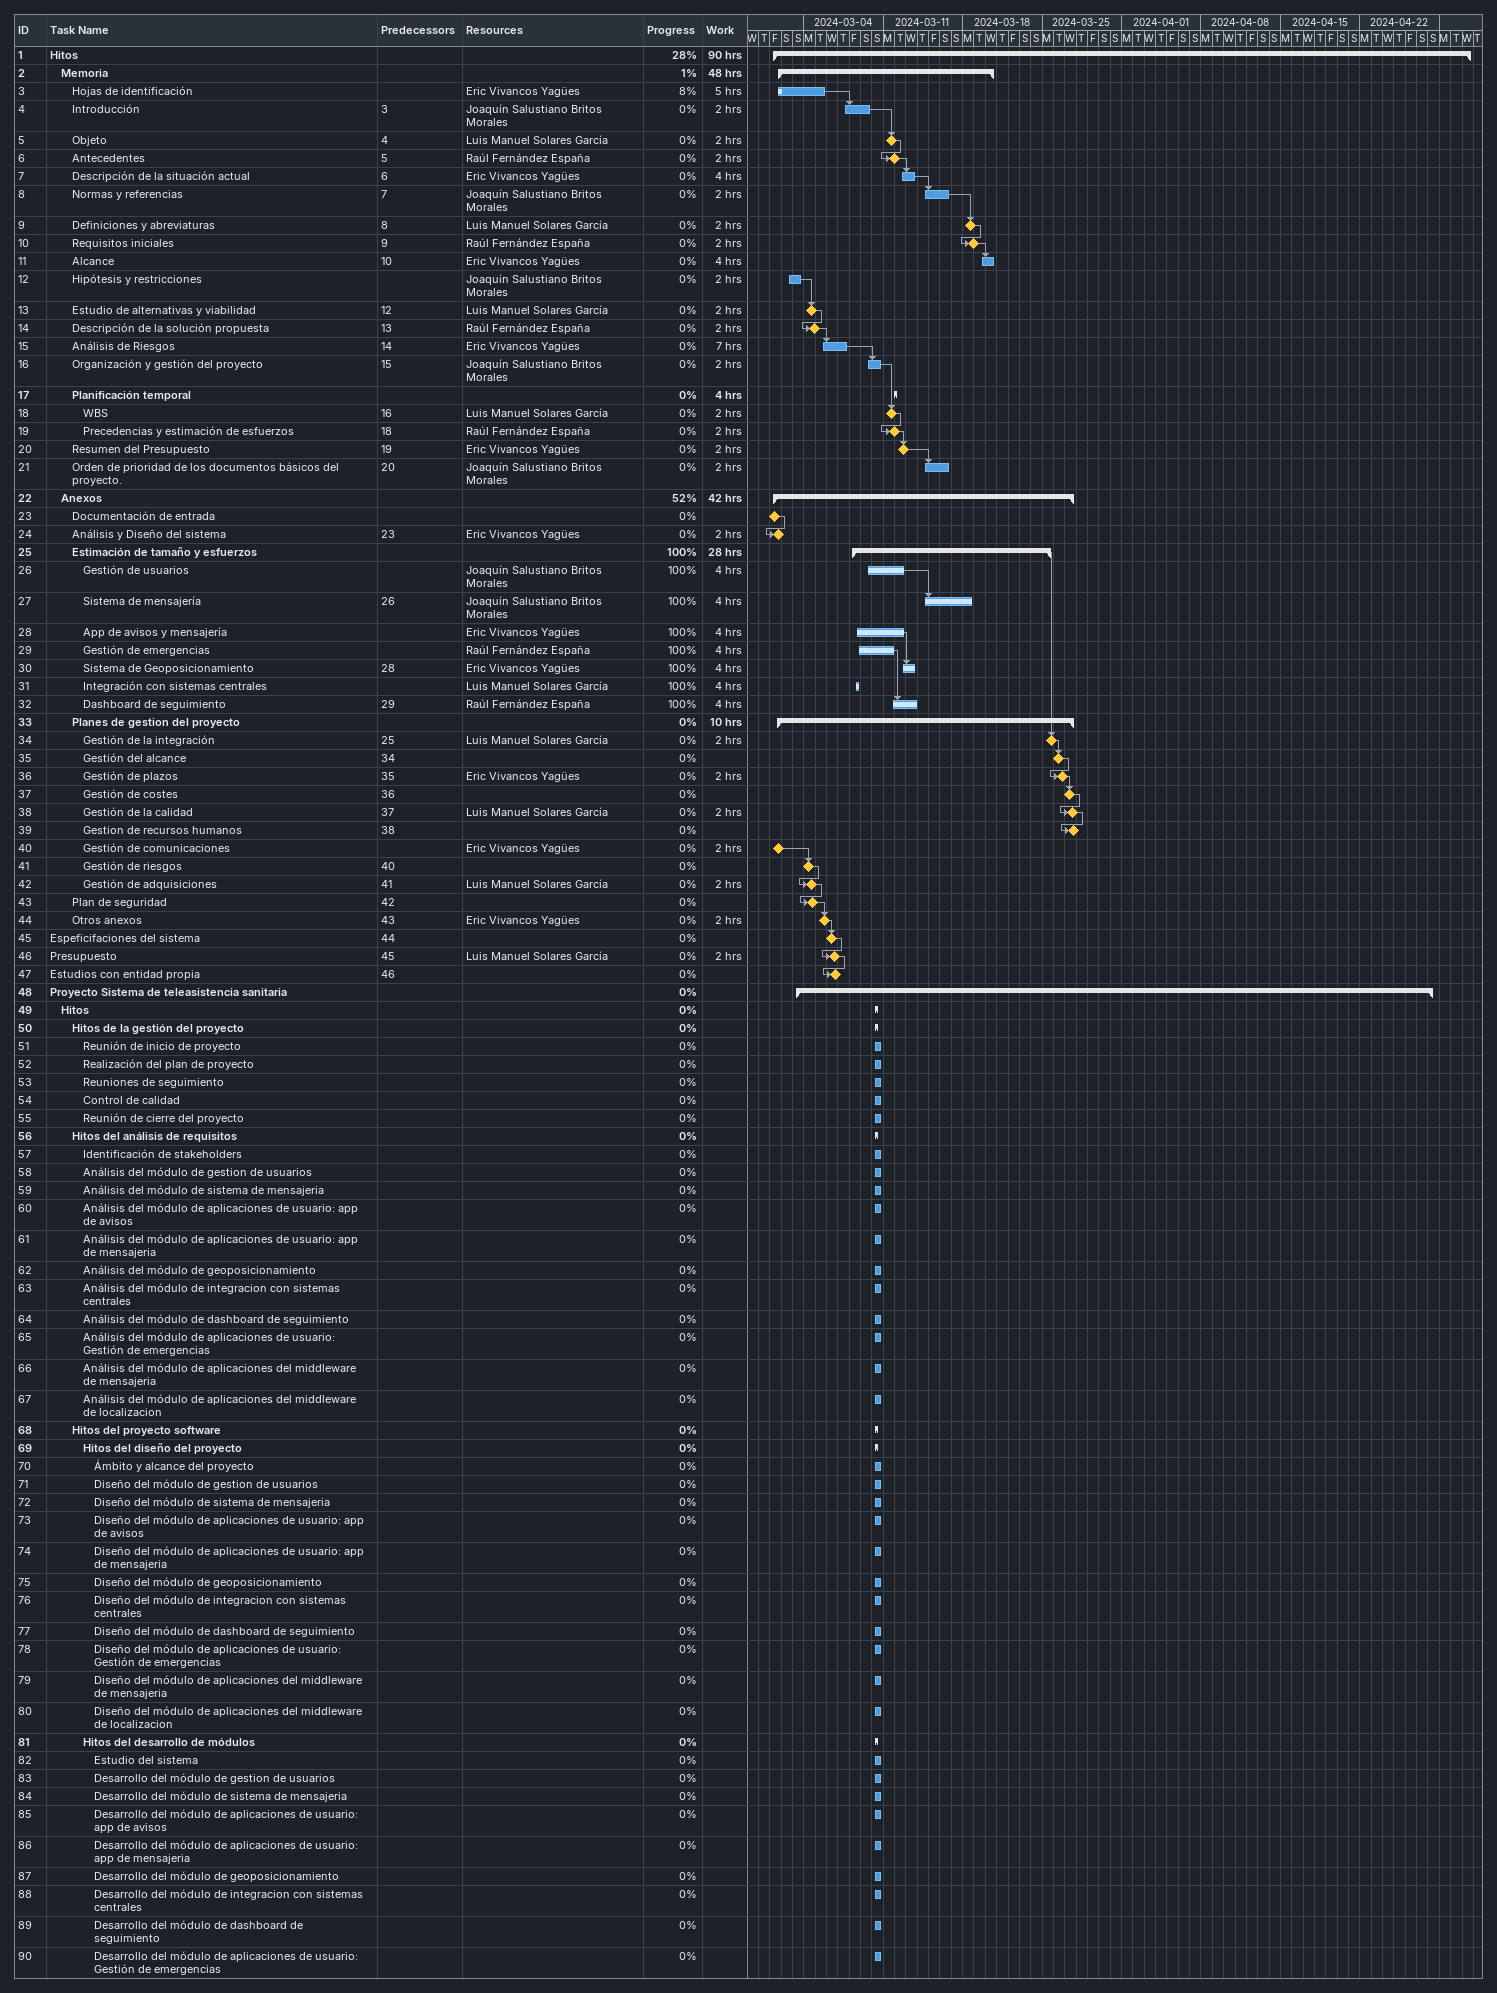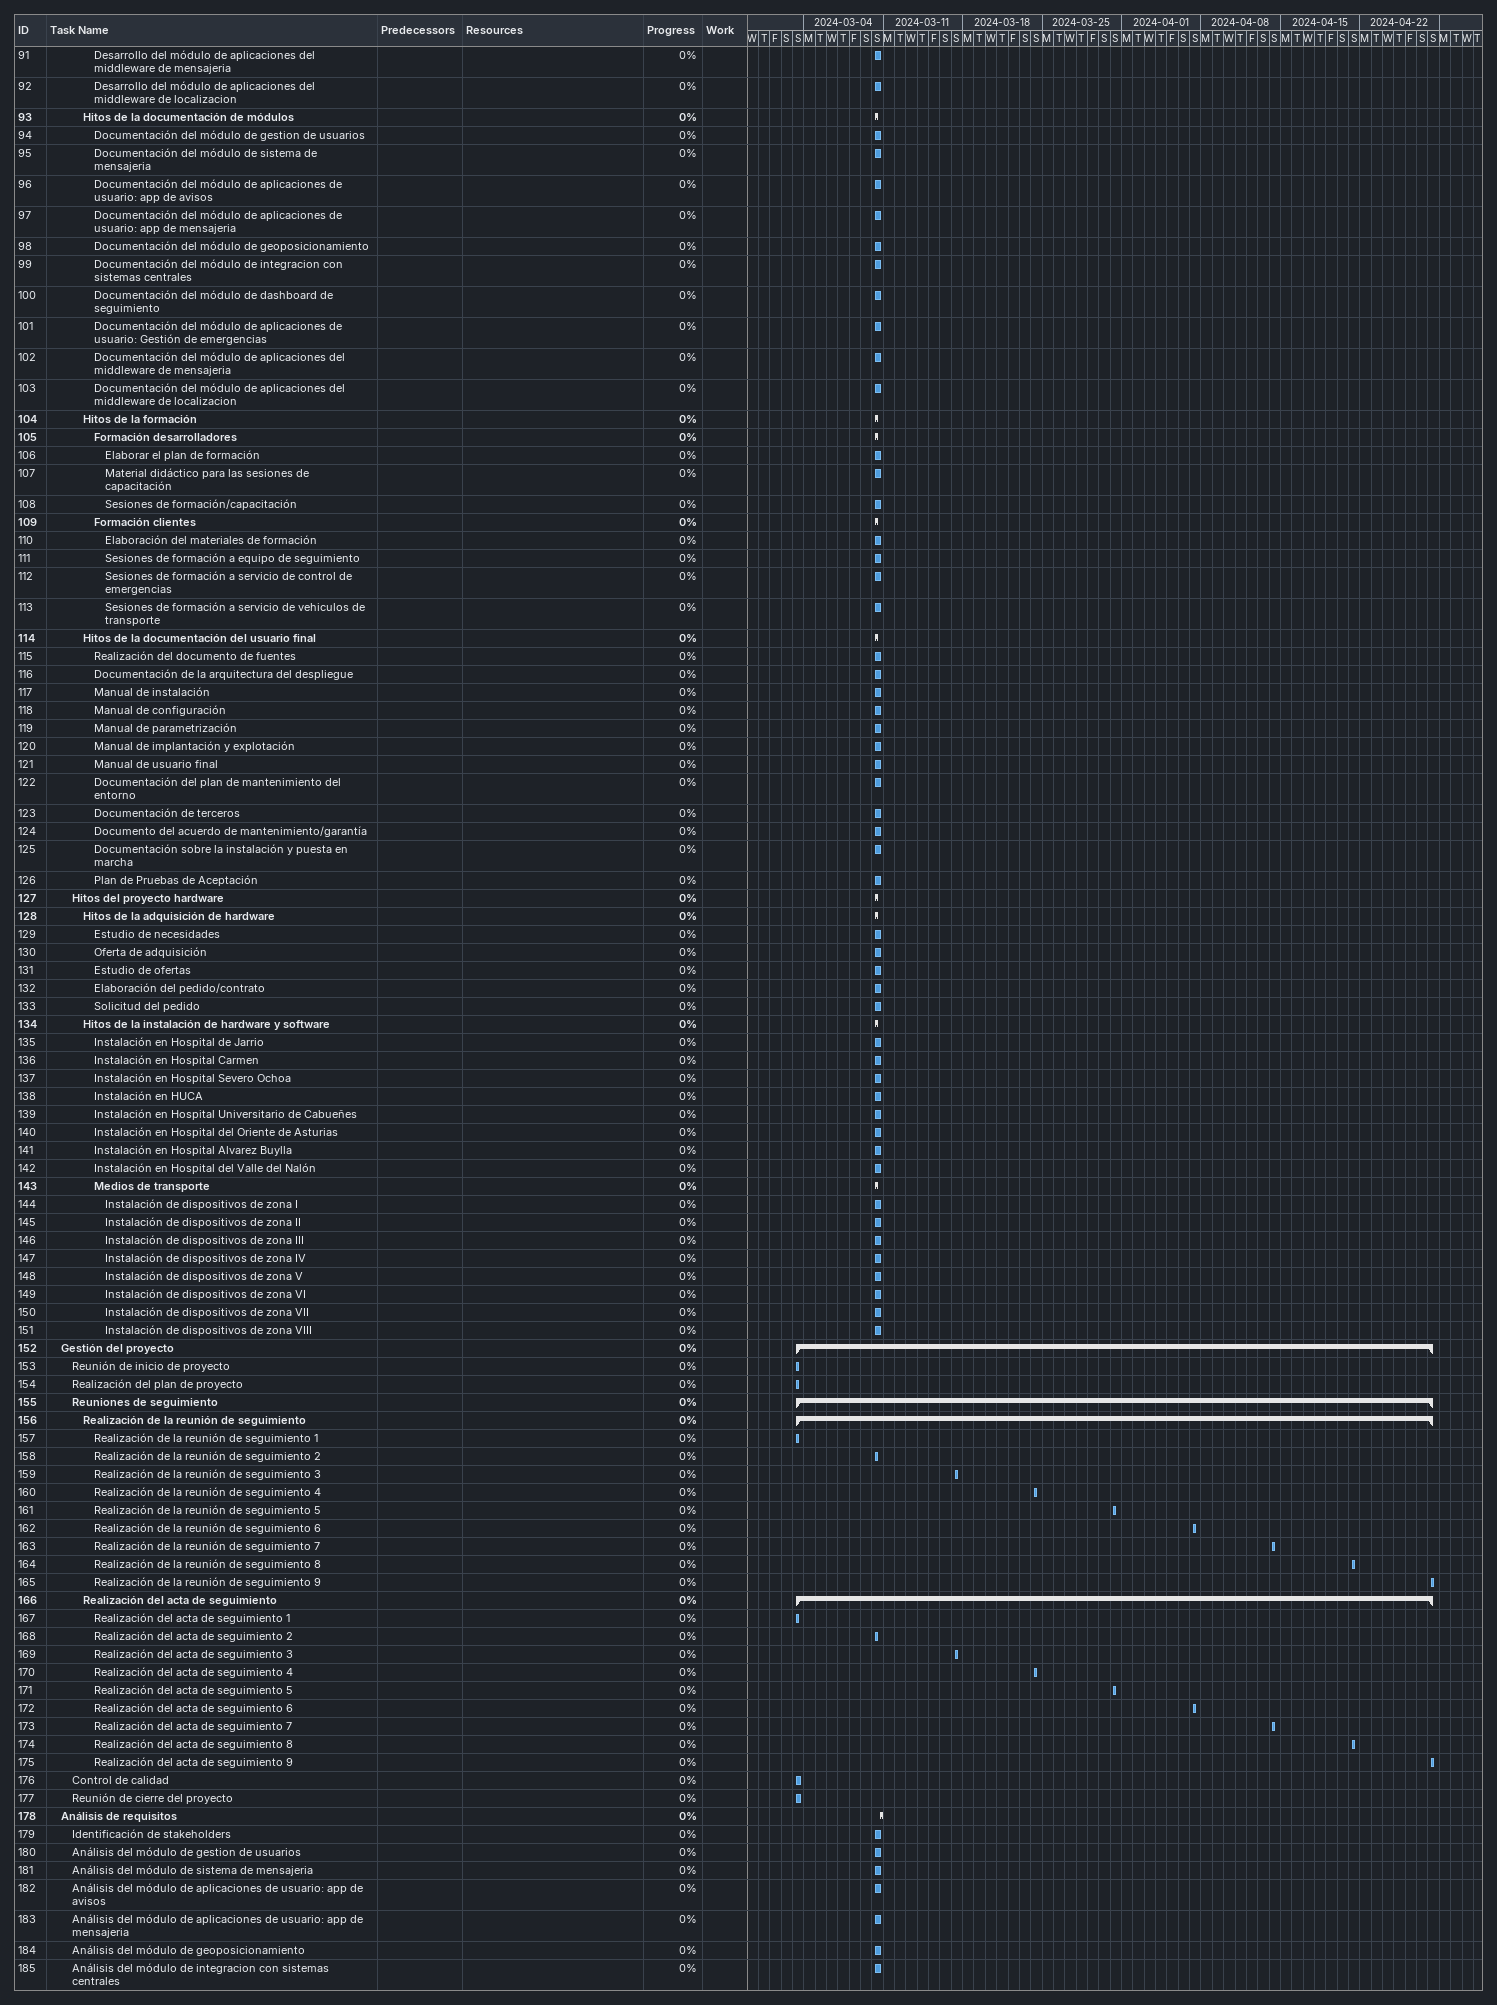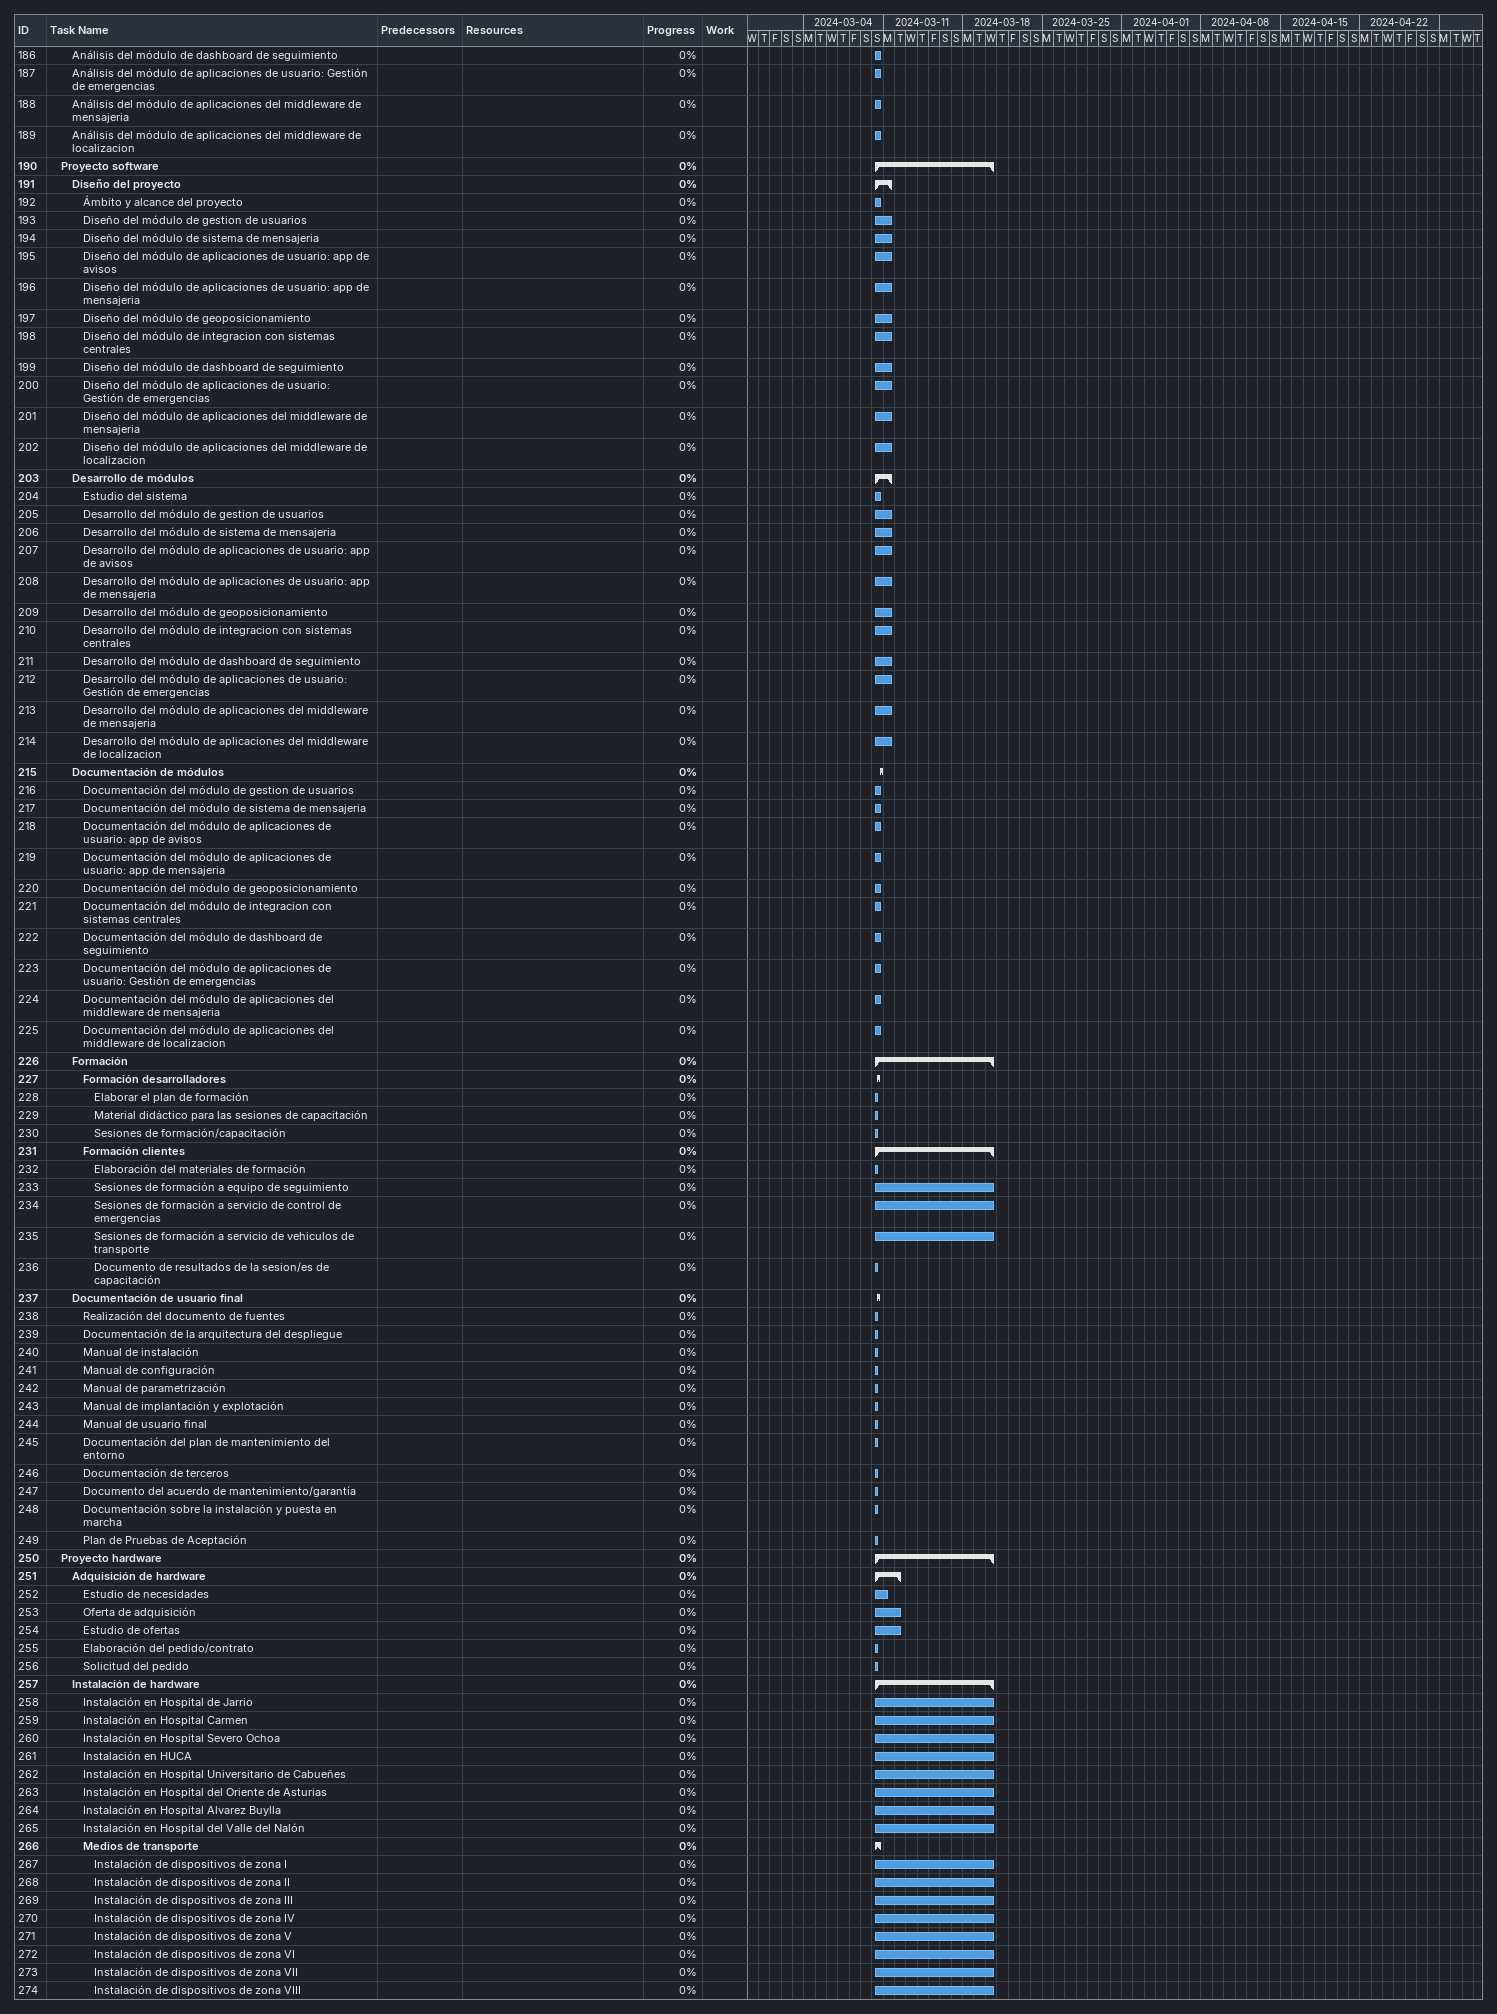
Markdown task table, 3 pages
| ID | Level | Task | Start | Finish | Predecessors | Resources | % complete | Work (h) |
|---|---|---|---|---|---|---|---|---|
| 1 | 1 | **Hitos** | 2024-03-01 | 2024-05-01 |  |  | 28 | 90 |
| 2 | 2 | **Memoria** | 2024-03-01 | 2024-03-20 |  |  | 1 | 48 |
| 3 | 3 | Hojas de identificación | 2024-03-01 | 2024-03-05 |  | Eric Vivancos Yagües | 8 | 5 |
| 4 | 3 | Introducción | 2024-03-07 | 2024-03-09 | 3 | Joaquín Salustiano Britos Morales | 0 | 2 |
| 5 | 3 | Objeto (milestone) | 2024-03-11 | 2024-03-11 | 4 | Luis Manuel Solares García | 0 | 2 |
| 6 | 3 | Antecedentes (milestone) | 2024-03-11 | 2024-03-11 | 5 | Raúl Fernández España | 0 | 2 |
| 7 | 3 | Descripción de la situación actual | 2024-03-12 | 2024-03-13 | 6 | Eric Vivancos Yagües | 0 | 4 |
| 8 | 3 | Normas y referencias | 2024-03-14 | 2024-03-16 | 7 | Joaquín Salustiano Britos Morales | 0 | 2 |
| 9 | 3 | Definiciones y abreviaturas (milestone) | 2024-03-18 | 2024-03-18 | 8 | Luis Manuel Solares García | 0 | 2 |
| 10 | 3 | Requisitos iniciales (milestone) | 2024-03-18 | 2024-03-18 | 9 | Raúl Fernández España | 0 | 2 |
| 11 | 3 | Alcance | 2024-03-19 | 2024-03-20 | 10 | Eric Vivancos Yagües | 0 | 4 |
| 12 | 3 | Hipótesis y restricciones | 2024-03-02 | 2024-03-03 |  | Joaquín Salustiano Britos Morales | 0 | 2 |
| 13 | 3 | Estudio de alternativas y viabilidad (milestone) | 2024-03-04 | 2024-03-04 | 12 | Luis Manuel Solares García | 0 | 2 |
| 14 | 3 | Descripción de la solución propuesta (milestone) | 2024-03-04 | 2024-03-04 | 13 | Raúl Fernández España | 0 | 2 |
| 15 | 3 | Análisis de Riesgos | 2024-03-05 | 2024-03-07 | 14 | Eric Vivancos Yagües | 0 | 7 |
| 16 | 3 | Organización y gestión del proyecto | 2024-03-09 | 2024-03-10 | 15 | Joaquín Salustiano Britos Morales | 0 | 2 |
| 17 | 3 | **Planificación temporal** | 2024-03-11 | 2024-03-11 |  |  | 0 | 4 |
| 18 | 4 | WBS (milestone) | 2024-03-11 | 2024-03-11 | 16 | Luis Manuel Solares García | 0 | 2 |
| 19 | 4 | Precedencias y estimación de esfuerzos (milestone) | 2024-03-11 | 2024-03-11 | 18 | Raúl Fernández España | 0 | 2 |
| 20 | 3 | Resumen del Presupuesto (milestone) | 2024-03-12 | 2024-03-12 | 19 | Eric Vivancos Yagües | 0 | 2 |
| 21 | 3 | Orden de prioridad de los documentos básicos del proyecto. | 2024-03-14 | 2024-03-16 | 20 | Joaquín Salustiano Britos Morales | 0 | 2 |
| 22 | 2 | **Anexos** | 2024-03-01 | 2024-03-27 |  |  | 52 | 42 |
| 23 | 3 | Documentación de entrada (milestone) | 2024-03-01 | 2024-03-01 |  |  | 0 |  |
| 24 | 3 | Análisis y Diseño del sistema (milestone) | 2024-03-01 | 2024-03-01 | 23 | Eric Vivancos Yagües | 0 | 2 |
| 25 | 3 | **Estimación de tamaño y esfuerzos** | 2024-03-08 | 2024-03-25 |  |  | 100 | 28 |
| 26 | 4 | Gestión de usuarios | 2024-03-09 | 2024-03-12 |  | Joaquín Salustiano Britos Morales | 100 | 4 |
| 27 | 4 | Sistema de mensajería | 2024-03-14 | 2024-03-18 | 26 | Joaquín Salustiano Britos Morales | 100 | 4 |
| 28 | 4 | App de avisos y mensajería | 2024-03-08 | 2024-03-12 |  | Eric Vivancos Yagües | 100 | 4 |
| 29 | 4 | Gestión de emergencias | 2024-03-08 | 2024-03-11 |  | Raúl Fernández España | 100 | 4 |
| 30 | 4 | Sistema de Geoposicionamiento | 2024-03-12 | 2024-03-13 | 28 | Eric Vivancos Yagües | 100 | 4 |
| 31 | 4 | Integración con sistemas centrales | 2024-03-08 | 2024-03-08 |  | Luis Manuel Solares García | 100 | 4 |
| 32 | 4 | Dashboard de seguimiento | 2024-03-11 | 2024-03-13 | 29 | Raúl Fernández España | 100 | 4 |
| 33 | 3 | **Planes de gestion del proyecto** | 2024-03-01 | 2024-03-27 |  |  | 0 | 10 |
| 34 | 4 | Gestión de la integración (milestone) | 2024-03-25 | 2024-03-25 | 25 | Luis Manuel Solares García | 0 | 2 |
| 35 | 4 | Gestión del alcance (milestone) | 2024-03-26 | 2024-03-26 | 34 |  | 0 |  |
| 36 | 4 | Gestión de plazos (milestone) | 2024-03-26 | 2024-03-26 | 35 | Eric Vivancos Yagües | 0 | 2 |
| 37 | 4 | Gestión de costes (milestone) | 2024-03-27 | 2024-03-27 | 36 |  | 0 |  |
| 38 | 4 | Gestión de la calidad (milestone) | 2024-03-27 | 2024-03-27 | 37 | Luis Manuel Solares García | 0 | 2 |
| 39 | 4 | Gestion de recursos humanos (milestone) | 2024-03-27 | 2024-03-27 | 38 |  | 0 |  |
| 40 | 4 | Gestión de comunicaciones (milestone) | 2024-03-01 | 2024-03-01 |  | Eric Vivancos Yagües | 0 | 2 |
| 41 | 4 | Gestión de riesgos (milestone) | 2024-03-04 | 2024-03-04 | 40 |  | 0 |  |
| 42 | 4 | Gestión de adquisiciones (milestone) | 2024-03-04 | 2024-03-04 | 41 | Luis Manuel Solares García | 0 | 2 |
| 43 | 3 | Plan de seguridad (milestone) | 2024-03-04 | 2024-03-04 | 42 |  | 0 |  |
| 44 | 3 | Otros anexos (milestone) | 2024-03-05 | 2024-03-05 | 43 | Eric Vivancos Yagües | 0 | 2 |
| 45 | 1 | Espeficifaciones del sistema (milestone) | 2024-03-06 | 2024-03-06 | 44 |  | 0 |  |
| 46 | 1 | Presupuesto (milestone) | 2024-03-06 | 2024-03-06 | 45 | Luis Manuel Solares García | 0 | 2 |
| 47 | 1 | Estudios con entidad propia (milestone) | 2024-03-06 | 2024-03-06 | 46 |  | 0 |  |
| 48 | 1 | **Proyecto Sistema de teleasistencia sanitaria** | 2024-03-03 | 2024-04-28 |  |  | 0 |  |
| 49 | 2 | **Hitos** | 2024-03-10 | 2024-03-10 |  |  | 0 |  |
| 50 | 3 | **Hitos de la gestión del proyecto** | 2024-03-10 | 2024-03-10 |  |  | 0 |  |
| 51 | 4 | Reunión de inicio de proyecto | 2024-03-10 | 2024-03-10 |  |  | 0 |  |
| 52 | 4 | Realización del plan de proyecto | 2024-03-10 | 2024-03-10 |  |  | 0 |  |
| 53 | 4 | Reuniones de seguimiento | 2024-03-10 | 2024-03-10 |  |  | 0 |  |
| 54 | 4 | Control de calidad | 2024-03-10 | 2024-03-10 |  |  | 0 |  |
| 55 | 4 | Reunión de cierre del proyecto | 2024-03-10 | 2024-03-10 |  |  | 0 |  |
| 56 | 3 | **Hitos del análisis de requisitos** | 2024-03-10 | 2024-03-10 |  |  | 0 |  |
| 57 | 4 | Identificación de stakeholders | 2024-03-10 | 2024-03-10 |  |  | 0 |  |
| 58 | 4 | Análisis del módulo de gestion de usuarios | 2024-03-10 | 2024-03-10 |  |  | 0 |  |
| 59 | 4 | Análisis del módulo de sistema de mensajeria | 2024-03-10 | 2024-03-10 |  |  | 0 |  |
| 60 | 4 | Análisis del módulo de aplicaciones de usuario: app de avisos | 2024-03-10 | 2024-03-10 |  |  | 0 |  |
| 61 | 4 | Análisis del módulo de aplicaciones de usuario: app de mensajeria | 2024-03-10 | 2024-03-10 |  |  | 0 |  |
| 62 | 4 | Análisis del módulo de geoposicionamiento | 2024-03-10 | 2024-03-10 |  |  | 0 |  |
| 63 | 4 | Análisis del módulo de integracion con sistemas centrales | 2024-03-10 | 2024-03-10 |  |  | 0 |  |
| 64 | 4 | Análisis del módulo de dashboard de seguimiento | 2024-03-10 | 2024-03-10 |  |  | 0 |  |
| 65 | 4 | Análisis del módulo de aplicaciones de usuario: Gestión de emergencias | 2024-03-10 | 2024-03-10 |  |  | 0 |  |
| 66 | 4 | Análisis del módulo de aplicaciones del middleware de mensajeria | 2024-03-10 | 2024-03-10 |  |  | 0 |  |
| 67 | 4 | Análisis del módulo de aplicaciones del middleware de localizacion | 2024-03-10 | 2024-03-10 |  |  | 0 |  |
| 68 | 3 | **Hitos del proyecto software** | 2024-03-10 | 2024-03-10 |  |  | 0 |  |
| 69 | 4 | **Hitos del diseño del proyecto** | 2024-03-10 | 2024-03-10 |  |  | 0 |  |
| 70 | 5 | Ámbito y alcance del proyecto | 2024-03-10 | 2024-03-10 |  |  | 0 |  |
| 71 | 5 | Diseño del módulo de gestion de usuarios | 2024-03-10 | 2024-03-10 |  |  | 0 |  |
| 72 | 5 | Diseño del módulo de sistema de mensajeria | 2024-03-10 | 2024-03-10 |  |  | 0 |  |
| 73 | 5 | Diseño del módulo de aplicaciones de usuario: app de avisos | 2024-03-10 | 2024-03-10 |  |  | 0 |  |
| 74 | 5 | Diseño del módulo de aplicaciones de usuario: app de mensajeria | 2024-03-10 | 2024-03-10 |  |  | 0 |  |
| 75 | 5 | Diseño del módulo de geoposicionamiento | 2024-03-10 | 2024-03-10 |  |  | 0 |  |
| 76 | 5 | Diseño del módulo de integracion con sistemas centrales | 2024-03-10 | 2024-03-10 |  |  | 0 |  |
| 77 | 5 | Diseño del módulo de dashboard de seguimiento | 2024-03-10 | 2024-03-10 |  |  | 0 |  |
| 78 | 5 | Diseño del módulo de aplicaciones de usuario: Gestión de emergencias | 2024-03-10 | 2024-03-10 |  |  | 0 |  |
| 79 | 5 | Diseño del módulo de aplicaciones del middleware de mensajeria | 2024-03-10 | 2024-03-10 |  |  | 0 |  |
| 80 | 5 | Diseño del módulo de aplicaciones del middleware de localizacion | 2024-03-10 | 2024-03-10 |  |  | 0 |  |
| 81 | 4 | **Hitos del desarrollo de módulos** | 2024-03-10 | 2024-03-10 |  |  | 0 |  |
| 82 | 5 | Estudio del sistema | 2024-03-10 | 2024-03-10 |  |  | 0 |  |
| 83 | 5 | Desarrollo del módulo de gestion de usuarios | 2024-03-10 | 2024-03-10 |  |  | 0 |  |
| 84 | 5 | Desarrollo del módulo de sistema de mensajeria | 2024-03-10 | 2024-03-10 |  |  | 0 |  |
| 85 | 5 | Desarrollo del módulo de aplicaciones de usuario: app de avisos | 2024-03-10 | 2024-03-10 |  |  | 0 |  |
| 86 | 5 | Desarrollo del módulo de aplicaciones de usuario: app de mensajeria | 2024-03-10 | 2024-03-10 |  |  | 0 |  |
| 87 | 5 | Desarrollo del módulo de geoposicionamiento | 2024-03-10 | 2024-03-10 |  |  | 0 |  |
| 88 | 5 | Desarrollo del módulo de integracion con sistemas centrales | 2024-03-10 | 2024-03-10 |  |  | 0 |  |
| 89 | 5 | Desarrollo del módulo de dashboard de seguimiento | 2024-03-10 | 2024-03-10 |  |  | 0 |  |
| 90 | 5 | Desarrollo del módulo de aplicaciones de usuario: Gestión de emergencias | 2024-03-10 | 2024-03-10 |  |  | 0 |  |
| 91 | 5 | Desarrollo del módulo de aplicaciones del middleware de mensajeria | 2024-03-10 | 2024-03-10 |  |  | 0 |  |
| 92 | 5 | Desarrollo del módulo de aplicaciones del middleware de localizacion | 2024-03-10 | 2024-03-10 |  |  | 0 |  |
| 93 | 4 | **Hitos de la documentación de módulos** | 2024-03-10 | 2024-03-10 |  |  | 0 |  |
| 94 | 5 | Documentación del módulo de gestion de usuarios | 2024-03-10 | 2024-03-10 |  |  | 0 |  |
| 95 | 5 | Documentación del módulo de sistema de mensajeria | 2024-03-10 | 2024-03-10 |  |  | 0 |  |
| 96 | 5 | Documentación del módulo de aplicaciones de usuario: app de avisos | 2024-03-10 | 2024-03-10 |  |  | 0 |  |
| 97 | 5 | Documentación del módulo de aplicaciones de usuario: app de mensajeria | 2024-03-10 | 2024-03-10 |  |  | 0 |  |
| 98 | 5 | Documentación del módulo de geoposicionamiento | 2024-03-10 | 2024-03-10 |  |  | 0 |  |
| 99 | 5 | Documentación del módulo de integracion con sistemas centrales | 2024-03-10 | 2024-03-10 |  |  | 0 |  |
| 100 | 5 | Documentación del módulo de dashboard de seguimiento | 2024-03-10 | 2024-03-10 |  |  | 0 |  |
| 101 | 5 | Documentación del módulo de aplicaciones de usuario: Gestión de emergencias | 2024-03-10 | 2024-03-10 |  |  | 0 |  |
| 102 | 5 | Documentación del módulo de aplicaciones del middleware de mensajeria | 2024-03-10 | 2024-03-10 |  |  | 0 |  |
| 103 | 5 | Documentación del módulo de aplicaciones del middleware de localizacion | 2024-03-10 | 2024-03-10 |  |  | 0 |  |
| 104 | 4 | **Hitos de la formación** | 2024-03-10 | 2024-03-10 |  |  | 0 |  |
| 105 | 5 | **Formación desarrolladores** | 2024-03-10 | 2024-03-10 |  |  | 0 |  |
| 106 | 6 | Elaborar el plan de formación | 2024-03-10 | 2024-03-10 |  |  | 0 |  |
| 107 | 6 | Material didáctico para las sesiones de capacitación | 2024-03-10 | 2024-03-10 |  |  | 0 |  |
| 108 | 6 | Sesiones de formación/capacitación | 2024-03-10 | 2024-03-10 |  |  | 0 |  |
| 109 | 5 | **Formación clientes** | 2024-03-10 | 2024-03-10 |  |  | 0 |  |
| 110 | 6 | Elaboración del materiales de formación | 2024-03-10 | 2024-03-10 |  |  | 0 |  |
| 111 | 6 | Sesiones de formación a equipo de seguimiento | 2024-03-10 | 2024-03-10 |  |  | 0 |  |
| 112 | 6 | Sesiones de formación a servicio de control de emergencias | 2024-03-10 | 2024-03-10 |  |  | 0 |  |
| 113 | 6 | Sesiones de formación a servicio de vehiculos de transporte | 2024-03-10 | 2024-03-10 |  |  | 0 |  |
| 114 | 4 | **Hitos de la documentación del usuario final** | 2024-03-10 | 2024-03-10 |  |  | 0 |  |
| 115 | 5 | Realización del documento de fuentes | 2024-03-10 | 2024-03-10 |  |  | 0 |  |
| 116 | 5 | Documentación de la arquitectura del despliegue | 2024-03-10 | 2024-03-10 |  |  | 0 |  |
| 117 | 5 | Manual de instalación | 2024-03-10 | 2024-03-10 |  |  | 0 |  |
| 118 | 5 | Manual de configuración | 2024-03-10 | 2024-03-10 |  |  | 0 |  |
| 119 | 5 | Manual de parametrización | 2024-03-10 | 2024-03-10 |  |  | 0 |  |
| 120 | 5 | Manual de implantación y explotación | 2024-03-10 | 2024-03-10 |  |  | 0 |  |
| 121 | 5 | Manual de usuario final | 2024-03-10 | 2024-03-10 |  |  | 0 |  |
| 122 | 5 | Documentación del plan de mantenimiento del entorno | 2024-03-10 | 2024-03-10 |  |  | 0 |  |
| 123 | 5 | Documentación de terceros | 2024-03-10 | 2024-03-10 |  |  | 0 |  |
| 124 | 5 | Documento del acuerdo de mantenimiento/garantía | 2024-03-10 | 2024-03-10 |  |  | 0 |  |
| 125 | 5 | Documentación sobre la instalación y puesta en marcha | 2024-03-10 | 2024-03-10 |  |  | 0 |  |
| 126 | 5 | Plan de Pruebas de Aceptación | 2024-03-10 | 2024-03-10 |  |  | 0 |  |
| 127 | 3 | **Hitos del proyecto hardware** | 2024-03-10 | 2024-03-10 |  |  | 0 |  |
| 128 | 4 | **Hitos de la adquisición de hardware** | 2024-03-10 | 2024-03-10 |  |  | 0 |  |
| 129 | 5 | Estudio de necesidades | 2024-03-10 | 2024-03-10 |  |  | 0 |  |
| 130 | 5 | Oferta de adquisición | 2024-03-10 | 2024-03-10 |  |  | 0 |  |
| 131 | 5 | Estudio de ofertas | 2024-03-10 | 2024-03-10 |  |  | 0 |  |
| 132 | 5 | Elaboración del pedido/contrato | 2024-03-10 | 2024-03-10 |  |  | 0 |  |
| 133 | 5 | Solicitud del pedido | 2024-03-10 | 2024-03-10 |  |  | 0 |  |
| 134 | 4 | **Hitos de la instalación de hardware y software** | 2024-03-10 | 2024-03-10 |  |  | 0 |  |
| 135 | 5 | Instalación en Hospital de Jarrio | 2024-03-10 | 2024-03-10 |  |  | 0 |  |
| 136 | 5 | Instalación en Hospital Carmen | 2024-03-10 | 2024-03-10 |  |  | 0 |  |
| 137 | 5 | Instalación en Hospital Severo Ochoa | 2024-03-10 | 2024-03-10 |  |  | 0 |  |
| 138 | 5 | Instalación en HUCA | 2024-03-10 | 2024-03-10 |  |  | 0 |  |
| 139 | 5 | Instalación en Hospital Universitario de Cabueñes | 2024-03-10 | 2024-03-10 |  |  | 0 |  |
| 140 | 5 | Instalación en Hospital del Oriente de Asturias | 2024-03-10 | 2024-03-10 |  |  | 0 |  |
| 141 | 5 | Instalación en Hospital Alvarez Buylla | 2024-03-10 | 2024-03-10 |  |  | 0 |  |
| 142 | 5 | Instalación en Hospital del Valle del Nalón | 2024-03-10 | 2024-03-10 |  |  | 0 |  |
| 143 | 5 | **Medios de transporte** | 2024-03-10 | 2024-03-10 |  |  | 0 |  |
| 144 | 6 | Instalación de dispositivos de zona I | 2024-03-10 | 2024-03-10 |  |  | 0 |  |
| 145 | 6 | Instalación de dispositivos de zona II | 2024-03-10 | 2024-03-10 |  |  | 0 |  |
| 146 | 6 | Instalación de dispositivos de zona III | 2024-03-10 | 2024-03-10 |  |  | 0 |  |
| 147 | 6 | Instalación de dispositivos de zona IV | 2024-03-10 | 2024-03-10 |  |  | 0 |  |
| 148 | 6 | Instalación de dispositivos de zona V | 2024-03-10 | 2024-03-10 |  |  | 0 |  |
| 149 | 6 | Instalación de dispositivos de zona VI | 2024-03-10 | 2024-03-10 |  |  | 0 |  |
| 150 | 6 | Instalación de dispositivos de zona VII | 2024-03-10 | 2024-03-10 |  |  | 0 |  |
| 151 | 6 | Instalación de dispositivos de zona VIII | 2024-03-10 | 2024-03-10 |  |  | 0 |  |
| 152 | 2 | **Gestión del proyecto** | 2024-03-03 | 2024-04-28 |  |  | 0 |  |
| 153 | 3 | Reunión de inicio de proyecto | 2024-03-03 | 2024-03-03 |  |  | 0 |  |
| 154 | 3 | Realización del plan de proyecto | 2024-03-03 | 2024-03-03 |  |  | 0 |  |
| 155 | 3 | **Reuniones de seguimiento** | 2024-03-03 | 2024-04-28 |  |  | 0 |  |
| 156 | 4 | **Realización de la reunión de seguimiento** | 2024-03-03 | 2024-04-28 |  |  | 0 |  |
| 157 | 5 | Realización de la reunión de seguimiento 1 | 2024-03-03 | 2024-03-03 |  |  | 0 |  |
| 158 | 5 | Realización de la reunión de seguimiento 2 | 2024-03-10 | 2024-03-10 |  |  | 0 |  |
| 159 | 5 | Realización de la reunión de seguimiento 3 | 2024-03-17 | 2024-03-17 |  |  | 0 |  |
| 160 | 5 | Realización de la reunión de seguimiento 4 | 2024-03-24 | 2024-03-24 |  |  | 0 |  |
| 161 | 5 | Realización de la reunión de seguimiento 5 | 2024-03-31 | 2024-03-31 |  |  | 0 |  |
| 162 | 5 | Realización de la reunión de seguimiento 6 | 2024-04-07 | 2024-04-07 |  |  | 0 |  |
| 163 | 5 | Realización de la reunión de seguimiento 7 | 2024-04-14 | 2024-04-14 |  |  | 0 |  |
| 164 | 5 | Realización de la reunión de seguimiento 8 | 2024-04-21 | 2024-04-21 |  |  | 0 |  |
| 165 | 5 | Realización de la reunión de seguimiento 9 | 2024-04-28 | 2024-04-28 |  |  | 0 |  |
| 166 | 4 | **Realización del acta de seguimiento** | 2024-03-03 | 2024-04-28 |  |  | 0 |  |
| 167 | 5 | Realización del acta de seguimiento 1 | 2024-03-03 | 2024-03-03 |  |  | 0 |  |
| 168 | 5 | Realización del acta de seguimiento 2 | 2024-03-10 | 2024-03-10 |  |  | 0 |  |
| 169 | 5 | Realización del acta de seguimiento 3 | 2024-03-17 | 2024-03-17 |  |  | 0 |  |
| 170 | 5 | Realización del acta de seguimiento 4 | 2024-03-24 | 2024-03-24 |  |  | 0 |  |
| 171 | 5 | Realización del acta de seguimiento 5 | 2024-03-31 | 2024-03-31 |  |  | 0 |  |
| 172 | 5 | Realización del acta de seguimiento 6 | 2024-04-07 | 2024-04-07 |  |  | 0 |  |
| 173 | 5 | Realización del acta de seguimiento 7 | 2024-04-14 | 2024-04-14 |  |  | 0 |  |
| 174 | 5 | Realización del acta de seguimiento 8 | 2024-04-21 | 2024-04-21 |  |  | 0 |  |
| 175 | 5 | Realización del acta de seguimiento 9 | 2024-04-28 | 2024-04-28 |  |  | 0 |  |
| 176 | 3 | Control de calidad | 2024-03-03 | 2024-03-03 |  |  | 0 |  |
| 177 | 3 | Reunión de cierre del proyecto | 2024-03-03 | 2024-03-03 |  |  | 0 |  |
| 178 | 2 | **Análisis de requisitos** | 2024-03-10 | 2024-03-10 |  |  | 0 |  |
| 179 | 3 | Identificación de stakeholders | 2024-03-10 | 2024-03-10 |  |  | 0 |  |
| 180 | 3 | Análisis del módulo de gestion de usuarios | 2024-03-10 | 2024-03-10 |  |  | 0 |  |
| 181 | 3 | Análisis del módulo de sistema de mensajeria | 2024-03-10 | 2024-03-10 |  |  | 0 |  |
| 182 | 3 | Análisis del módulo de aplicaciones de usuario: app de avisos | 2024-03-10 | 2024-03-10 |  |  | 0 |  |
| 183 | 3 | Análisis del módulo de aplicaciones de usuario: app de mensajeria | 2024-03-10 | 2024-03-10 |  |  | 0 |  |
| 184 | 3 | Análisis del módulo de geoposicionamiento | 2024-03-10 | 2024-03-10 |  |  | 0 |  |
| 185 | 3 | Análisis del módulo de integracion con sistemas centrales | 2024-03-10 | 2024-03-10 |  |  | 0 |  |
| 186 | 3 | Análisis del módulo de dashboard de seguimiento | 2024-03-10 | 2024-03-10 |  |  | 0 |  |
| 187 | 3 | Análisis del módulo de aplicaciones de usuario: Gestión de emergencias | 2024-03-10 | 2024-03-10 |  |  | 0 |  |
| 188 | 3 | Análisis del módulo de aplicaciones del middleware de mensajeria | 2024-03-10 | 2024-03-10 |  |  | 0 |  |
| 189 | 3 | Análisis del módulo de aplicaciones del middleware de localizacion | 2024-03-10 | 2024-03-10 |  |  | 0 |  |
| 190 | 2 | **Proyecto software** | 2024-03-10 | 2024-03-20 |  |  | 0 |  |
| 191 | 3 | **Diseño del proyecto** | 2024-03-10 | 2024-03-11 |  |  | 0 |  |
| 192 | 4 | Ámbito y alcance del proyecto | 2024-03-10 | 2024-03-10 |  |  | 0 |  |
| 193 | 4 | Diseño del módulo de gestion de usuarios | 2024-03-10 | 2024-03-11 |  |  | 0 |  |
| 194 | 4 | Diseño del módulo de sistema de mensajeria | 2024-03-10 | 2024-03-11 |  |  | 0 |  |
| 195 | 4 | Diseño del módulo de aplicaciones de usuario: app de avisos | 2024-03-10 | 2024-03-11 |  |  | 0 |  |
| 196 | 4 | Diseño del módulo de aplicaciones de usuario: app de mensajeria | 2024-03-10 | 2024-03-11 |  |  | 0 |  |
| 197 | 4 | Diseño del módulo de geoposicionamiento | 2024-03-10 | 2024-03-11 |  |  | 0 |  |
| 198 | 4 | Diseño del módulo de integracion con sistemas centrales | 2024-03-10 | 2024-03-11 |  |  | 0 |  |
| 199 | 4 | Diseño del módulo de dashboard de seguimiento | 2024-03-10 | 2024-03-11 |  |  | 0 |  |
| 200 | 4 | Diseño del módulo de aplicaciones de usuario: Gestión de emergencias | 2024-03-10 | 2024-03-11 |  |  | 0 |  |
| 201 | 4 | Diseño del módulo de aplicaciones del middleware de mensajeria | 2024-03-10 | 2024-03-11 |  |  | 0 |  |
| 202 | 4 | Diseño del módulo de aplicaciones del middleware de localizacion | 2024-03-10 | 2024-03-11 |  |  | 0 |  |
| 203 | 3 | **Desarrollo de módulos** | 2024-03-10 | 2024-03-11 |  |  | 0 |  |
| 204 | 4 | Estudio del sistema | 2024-03-10 | 2024-03-10 |  |  | 0 |  |
| 205 | 4 | Desarrollo del módulo de gestion de usuarios | 2024-03-10 | 2024-03-11 |  |  | 0 |  |
| 206 | 4 | Desarrollo del módulo de sistema de mensajeria | 2024-03-10 | 2024-03-11 |  |  | 0 |  |
| 207 | 4 | Desarrollo del módulo de aplicaciones de usuario: app de avisos | 2024-03-10 | 2024-03-11 |  |  | 0 |  |
| 208 | 4 | Desarrollo del módulo de aplicaciones de usuario: app de mensajeria | 2024-03-10 | 2024-03-11 |  |  | 0 |  |
| 209 | 4 | Desarrollo del módulo de geoposicionamiento | 2024-03-10 | 2024-03-11 |  |  | 0 |  |
| 210 | 4 | Desarrollo del módulo de integracion con sistemas centrales | 2024-03-10 | 2024-03-11 |  |  | 0 |  |
| 211 | 4 | Desarrollo del módulo de dashboard de seguimiento | 2024-03-10 | 2024-03-11 |  |  | 0 |  |
| 212 | 4 | Desarrollo del módulo de aplicaciones de usuario: Gestión de emergencias | 2024-03-10 | 2024-03-11 |  |  | 0 |  |
| 213 | 4 | Desarrollo del módulo de aplicaciones del middleware de mensajeria | 2024-03-10 | 2024-03-11 |  |  | 0 |  |
| 214 | 4 | Desarrollo del módulo de aplicaciones del middleware de localizacion | 2024-03-10 | 2024-03-11 |  |  | 0 |  |
| 215 | 3 | **Documentación de módulos** | 2024-03-10 | 2024-03-10 |  |  | 0 |  |
| 216 | 4 | Documentación del módulo de gestion de usuarios | 2024-03-10 | 2024-03-10 |  |  | 0 |  |
| 217 | 4 | Documentación del módulo de sistema de mensajeria | 2024-03-10 | 2024-03-10 |  |  | 0 |  |
| 218 | 4 | Documentación del módulo de aplicaciones de usuario: app de avisos | 2024-03-10 | 2024-03-10 |  |  | 0 |  |
| 219 | 4 | Documentación del módulo de aplicaciones de usuario: app de mensajeria | 2024-03-10 | 2024-03-10 |  |  | 0 |  |
| 220 | 4 | Documentación del módulo de geoposicionamiento | 2024-03-10 | 2024-03-10 |  |  | 0 |  |
| 221 | 4 | Documentación del módulo de integracion con sistemas centrales | 2024-03-10 | 2024-03-10 |  |  | 0 |  |
| 222 | 4 | Documentación del módulo de dashboard de seguimiento | 2024-03-10 | 2024-03-10 |  |  | 0 |  |
| 223 | 4 | Documentación del módulo de aplicaciones de usuario: Gestión de emergencias | 2024-03-10 | 2024-03-10 |  |  | 0 |  |
| 224 | 4 | Documentación del módulo de aplicaciones del middleware de mensajeria | 2024-03-10 | 2024-03-10 |  |  | 0 |  |
| 225 | 4 | Documentación del módulo de aplicaciones del middleware de localizacion | 2024-03-10 | 2024-03-10 |  |  | 0 |  |
| 226 | 3 | **Formación** | 2024-03-10 | 2024-03-20 |  |  | 0 |  |
| 227 | 4 | **Formación desarrolladores** | 2024-03-10 | 2024-03-10 |  |  | 0 |  |
| 228 | 5 | Elaborar el plan de formación | 2024-03-10 | 2024-03-10 |  |  | 0 |  |
| 229 | 5 | Material didáctico para las sesiones de capacitación | 2024-03-10 | 2024-03-10 |  |  | 0 |  |
| 230 | 5 | Sesiones de formación/capacitación | 2024-03-10 | 2024-03-10 |  |  | 0 |  |
| 231 | 4 | **Formación clientes** | 2024-03-10 | 2024-03-20 |  |  | 0 |  |
| 232 | 5 | Elaboración del materiales de formación | 2024-03-10 | 2024-03-10 |  |  | 0 |  |
| 233 | 5 | Sesiones de formación a equipo de seguimiento | 2024-03-10 | 2024-03-20 |  |  | 0 |  |
| 234 | 5 | Sesiones de formación a servicio de control de emergencias | 2024-03-10 | 2024-03-20 |  |  | 0 |  |
| 235 | 5 | Sesiones de formación a servicio de vehiculos de transporte | 2024-03-10 | 2024-03-20 |  |  | 0 |  |
| 236 | 5 | Documento de resultados de la sesion/es de capacitación | 2024-03-10 | 2024-03-10 |  |  | 0 |  |
| 237 | 3 | **Documentación de usuario final** | 2024-03-10 | 2024-03-10 |  |  | 0 |  |
| 238 | 4 | Realización del documento de fuentes | 2024-03-10 | 2024-03-10 |  |  | 0 |  |
| 239 | 4 | Documentación de la arquitectura del despliegue | 2024-03-10 | 2024-03-10 |  |  | 0 |  |
| 240 | 4 | Manual de instalación | 2024-03-10 | 2024-03-10 |  |  | 0 |  |
| 241 | 4 | Manual de configuración | 2024-03-10 | 2024-03-10 |  |  | 0 |  |
| 242 | 4 | Manual de parametrización | 2024-03-10 | 2024-03-10 |  |  | 0 |  |
| 243 | 4 | Manual de implantación y explotación | 2024-03-10 | 2024-03-10 |  |  | 0 |  |
| 244 | 4 | Manual de usuario final | 2024-03-10 | 2024-03-10 |  |  | 0 |  |
| 245 | 4 | Documentación del plan de mantenimiento del entorno | 2024-03-10 | 2024-03-10 |  |  | 0 |  |
| 246 | 4 | Documentación de terceros | 2024-03-10 | 2024-03-10 |  |  | 0 |  |
| 247 | 4 | Documento del acuerdo de mantenimiento/garantía | 2024-03-10 | 2024-03-10 |  |  | 0 |  |
| 248 | 4 | Documentación sobre la instalación y puesta en marcha | 2024-03-10 | 2024-03-10 |  |  | 0 |  |
| 249 | 4 | Plan de Pruebas de Aceptación | 2024-03-10 | 2024-03-10 |  |  | 0 |  |
| 250 | 2 | **Proyecto hardware** | 2024-03-10 | 2024-03-20 |  |  | 0 |  |
| 251 | 3 | **Adquisición de hardware** | 2024-03-10 | 2024-03-12 |  |  | 0 |  |
| 252 | 4 | Estudio de necesidades | 2024-03-10 | 2024-03-11 |  |  | 0 |  |
| 253 | 4 | Oferta de adquisición | 2024-03-10 | 2024-03-12 |  |  | 0 |  |
| 254 | 4 | Estudio de ofertas | 2024-03-10 | 2024-03-12 |  |  | 0 |  |
| 255 | 4 | Elaboración del pedido/contrato | 2024-03-10 | 2024-03-10 |  |  | 0 |  |
| 256 | 4 | Solicitud del pedido | 2024-03-10 | 2024-03-10 |  |  | 0 |  |
| 257 | 3 | **Instalación de hardware** | 2024-03-10 | 2024-03-20 |  |  | 0 |  |
| 258 | 4 | Instalación en Hospital de Jarrio | 2024-03-10 | 2024-03-20 |  |  | 0 |  |
| 259 | 4 | Instalación en Hospital Carmen | 2024-03-10 | 2024-03-20 |  |  | 0 |  |
| 260 | 4 | Instalación en Hospital Severo Ochoa | 2024-03-10 | 2024-03-20 |  |  | 0 |  |
| 261 | 4 | Instalación en HUCA | 2024-03-10 | 2024-03-20 |  |  | 0 |  |
| 262 | 4 | Instalación en Hospital Universitario de Cabueñes | 2024-03-10 | 2024-03-20 |  |  | 0 |  |
| 263 | 4 | Instalación en Hospital del Oriente de Asturias | 2024-03-10 | 2024-03-20 |  |  | 0 |  |
| 264 | 4 | Instalación en Hospital Alvarez Buylla | 2024-03-10 | 2024-03-20 |  |  | 0 |  |
| 265 | 4 | Instalación en Hospital del Valle del Nalón | 2024-03-10 | 2024-03-20 |  |  | 0 |  |
| 266 | 4 | **Medios de transporte** | 2024-03-10 | 2024-03-10 |  |  | 0 |  |
| 267 | 5 | Instalación de dispositivos de zona I | 2024-03-10 | 2024-03-20 |  |  | 0 |  |
| 268 | 5 | Instalación de dispositivos de zona II | 2024-03-10 | 2024-03-20 |  |  | 0 |  |
| 269 | 5 | Instalación de dispositivos de zona III | 2024-03-10 | 2024-03-20 |  |  | 0 |  |
| 270 | 5 | Instalación de dispositivos de zona IV | 2024-03-10 | 2024-03-20 |  |  | 0 |  |
| 271 | 5 | Instalación de dispositivos de zona V | 2024-03-10 | 2024-03-20 |  |  | 0 |  |
| 272 | 5 | Instalación de dispositivos de zona VI | 2024-03-10 | 2024-03-20 |  |  | 0 |  |
| 273 | 5 | Instalación de dispositivos de zona VII | 2024-03-10 | 2024-03-20 |  |  | 0 |  |
| 274 | 5 | Instalación de dispositivos de zona VIII | 2024-03-10 | 2024-03-20 |  |  | 0 |  |
